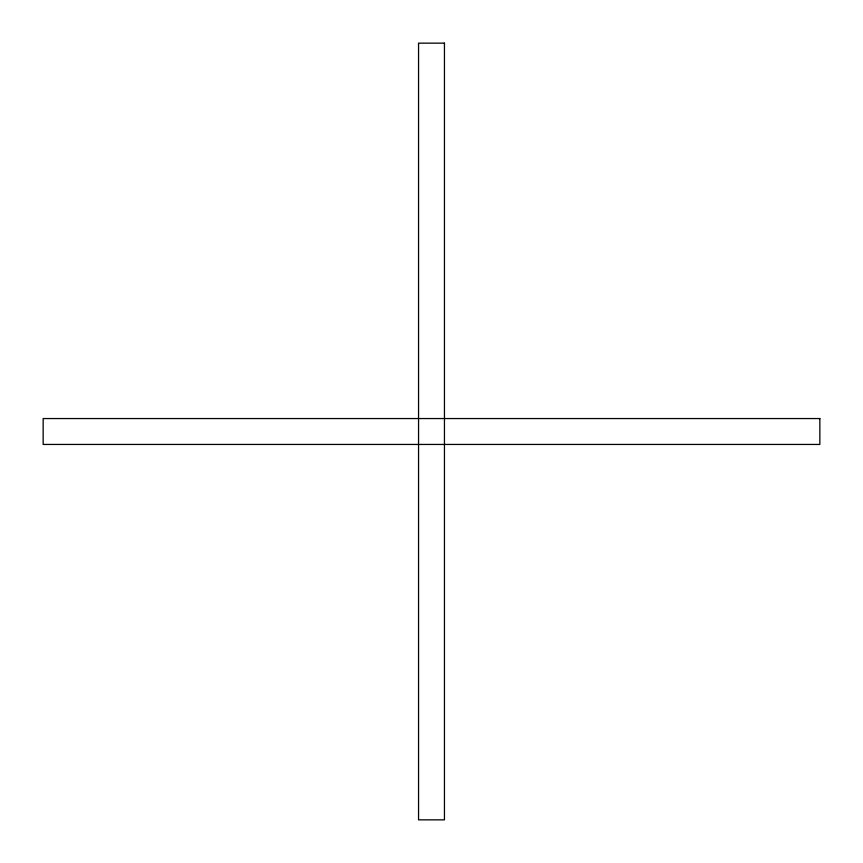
<?xml version="1.0" encoding="UTF-8"?>
<svg xmlns="http://www.w3.org/2000/svg" width="863" height="863" viewBox="0 0 863 863"><rect width="100%" height="100%" fill="white"/><g stroke="black" fill="none" stroke-linecap="round" stroke-linejoin="round"><path stroke-width="1.29" d="M444.445 43.15L418.555 43.15L418.555 819.85L444.445 819.85L444.445 43.15M819.85 418.555L43.15 418.555L43.15 444.445L819.85 444.445L819.85 418.555"/></g></svg>
